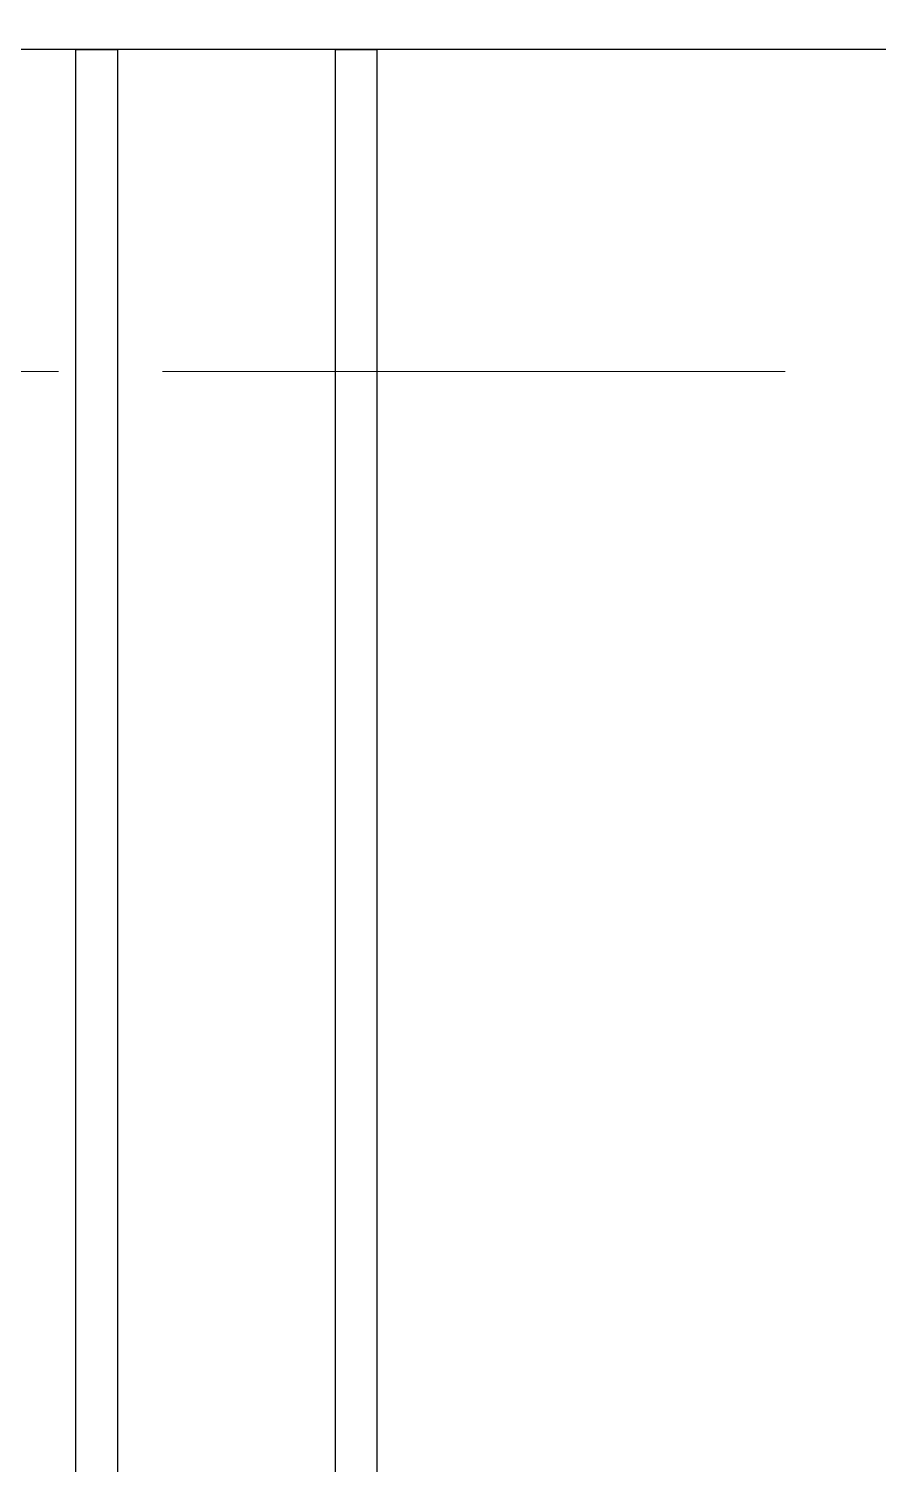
# Model space of a CAD drawing. Header units: millimetres. Extents: x -187347 to 135007, y -6415 to 292048.
# Drawn here: x -71249 to -69612, y 29950 to 32716 of the extents above; entities that cross this region are included whole.
import ezdxf

# ---------------------------------------------------------------- set-up
doc = ezdxf.new("R2010")
doc.units = ezdxf.units.MM
doc.header["$LTSCALE"] = 100
doc.linetypes.add('Z_LINE-CNTR', pattern=[17, 12, -2, 1, -2])
doc.layers.add('S-GRID', color=7, linetype='Continuous', lineweight=5)
doc.layers.add('STEEL', color=5, linetype='Continuous')

# ---------------------------------------------------------------- blocks, each defined once
blk = doc.blocks.new('steel weighing')
at = {"layer": 'STEEL', "color": 7, "linetype": 'ByBlock', "ltscale": 20, "elevation": 1.7}
for points in [[(845830.6, 719201.5), (854381.8, 719201.5), (854381.8, 719121.5), (845830.6, 719121.5)], [(847050.6, 719121.5), (847130.6, 719121.5), (847130.6, 714201.5), (847050.6, 714201.5)]]:
    blk.add_lwpolyline(points, close=True, dxfattribs=at)
at = {"layer": 'STEEL', "color": 7, "linetype": 'ByBlock', "ltscale": 20}
blk.add_lwpolyline([(846550.6, 719121.5), (846630.6, 719121.5), (846630.6, 714201.5), (846550.6, 714201.5)], close=True, dxfattribs=at)

msp = doc.modelspace()

# ---------------------------------------------------------------- linework, layer by layer
at = {"layer": 'S-GRID', "color": 152, "linetype": 'Z_LINE-CNTR'}
msp.add_line((-89691.4, 32055), (-18064, 32055), dxfattribs=at)

# ---------------------------------------------------------------- block references
at = {"layer": 'STEEL', "color": 6, "linetype": 'ByBlock'}
msp.add_blockref('steel weighing', (-917708.7, -686445.9, -1.7), dxfattribs=at)

doc.saveas('drawing.dxf')
